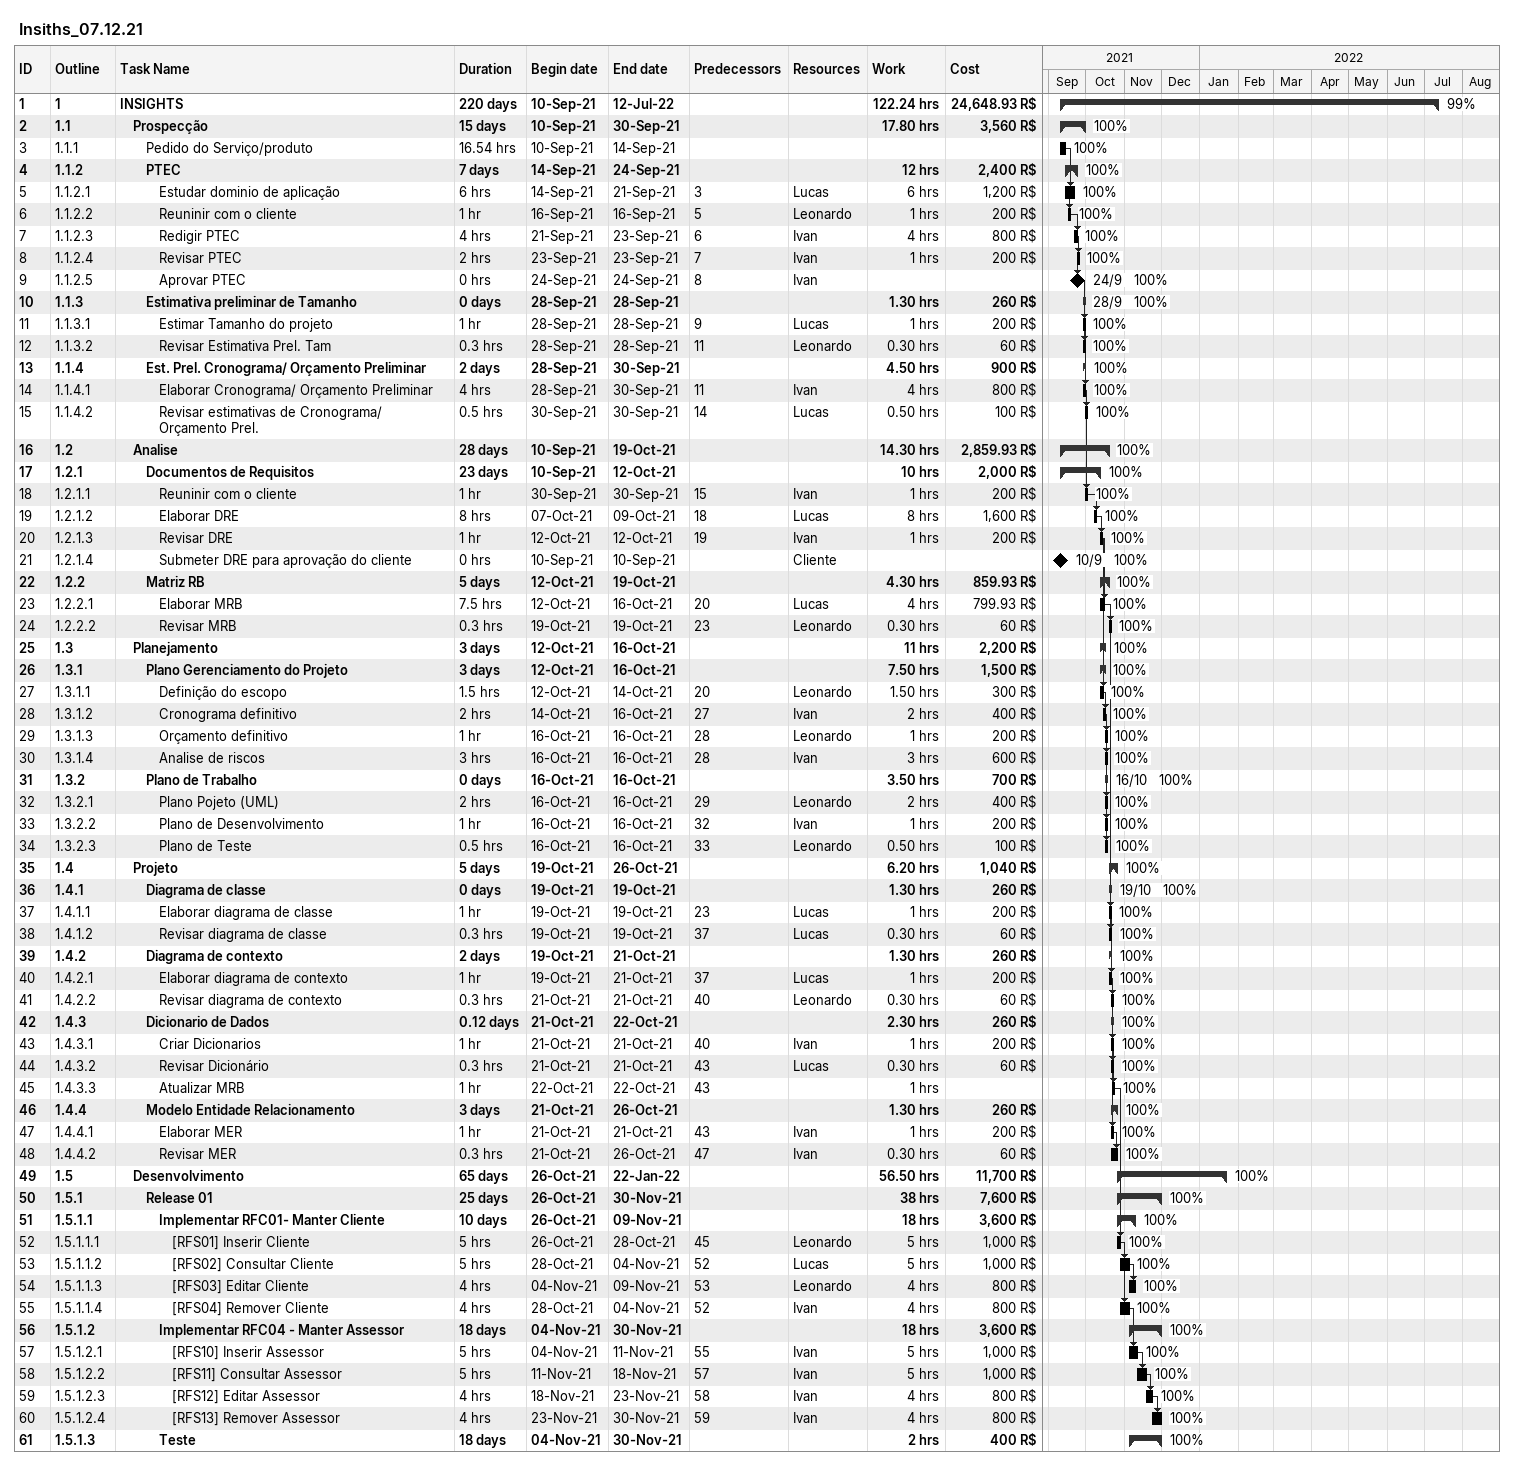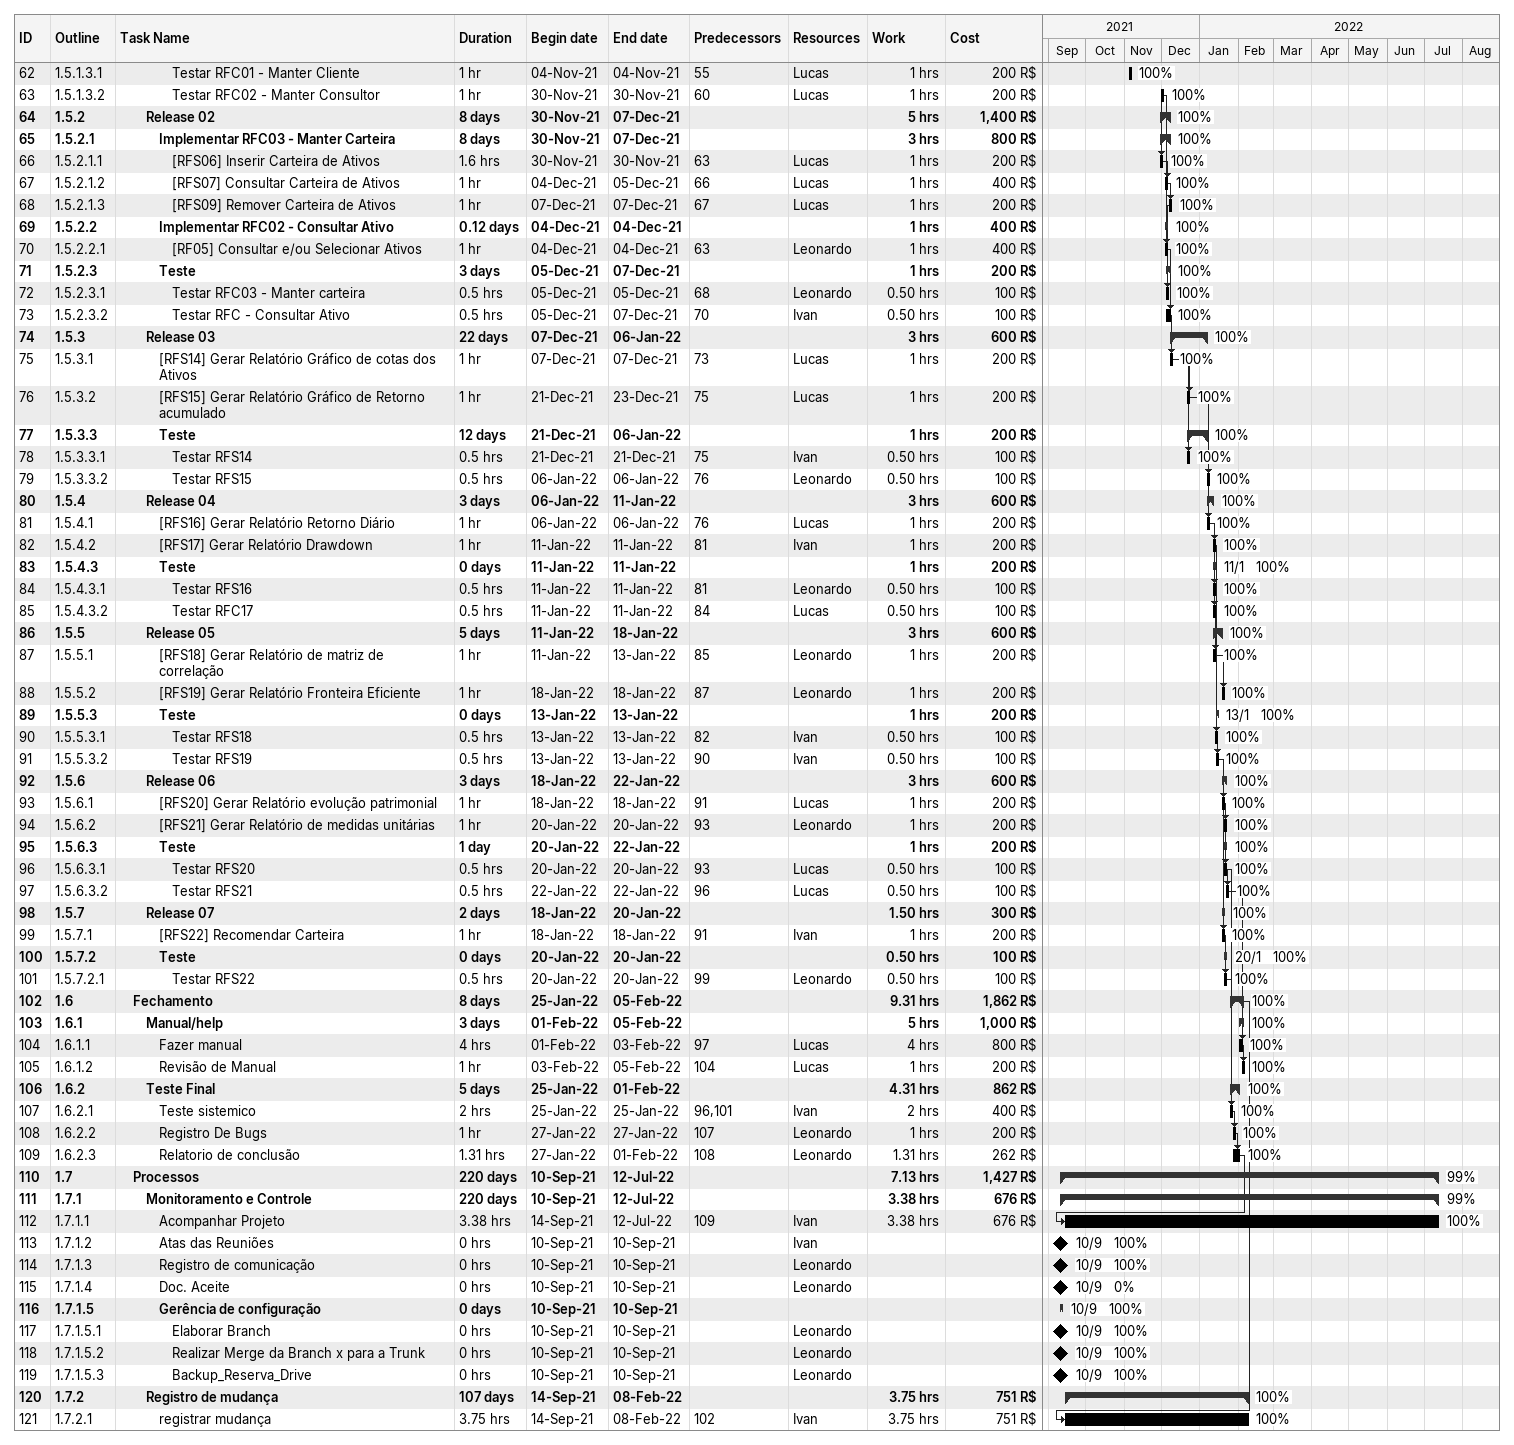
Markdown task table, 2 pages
Insiths_07.12.21

| ID | WBS | Task | Duration | Start | Finish | Predecessors | Resources | % complete | Work (h) | Cost (R$) |
|---|---|---|---|---|---|---|---|---|---|---|
| 1 | 1 | **INSIGHTS** | 220d | 2021-09-10 | 2022-07-12 |  |  | 99 | 122.24 | 24648.93 |
| 2 | 1.1 | **Prospecção** | 15d | 2021-09-10 | 2021-09-30 |  |  | 100 | 17.80 | 3560 |
| 3 | 1.1.1 | Pedido do Serviço/produto | 16.54h | 2021-09-10 | 2021-09-14 |  |  | 100 |  |  |
| 4 | 1.1.2 | **PTEC** | 7d | 2021-09-14 | 2021-09-24 |  |  | 100 | 12 | 2400 |
| 5 | 1.1.2.1 | Estudar dominio de aplicação | 6h | 2021-09-14 | 2021-09-21 | 3 | Lucas | 100 | 6 | 1200 |
| 6 | 1.1.2.2 | Reuninir com o cliente | 1h | 2021-09-16 | 2021-09-16 | 5 | Leonardo | 100 | 1 | 200 |
| 7 | 1.1.2.3 | Redigir PTEC | 4h | 2021-09-21 | 2021-09-23 | 6 | Ivan | 100 | 4 | 800 |
| 8 | 1.1.2.4 | Revisar PTEC | 2h | 2021-09-23 | 2021-09-23 | 7 | Ivan | 100 | 1 | 200 |
| 9 | 1.1.2.5 | Aprovar PTEC | 0h | 2021-09-24 | 2021-09-24 | 8 | Ivan | 100 |  |  |
| 10 | 1.1.3 | **Estimativa preliminar de Tamanho** | 0d | 2021-09-28 | 2021-09-28 |  |  | 100 | 1.30 | 260 |
| 11 | 1.1.3.1 | Estimar Tamanho do projeto | 1h | 2021-09-28 | 2021-09-28 | 9 | Lucas | 100 | 1 | 200 |
| 12 | 1.1.3.2 | Revisar Estimativa Prel. Tam | 0.3h | 2021-09-28 | 2021-09-28 | 11 | Leonardo | 100 | 0.30 | 60 |
| 13 | 1.1.4 | **Est. Prel. Cronograma/ Orçamento Preliminar** | 2d | 2021-09-28 | 2021-09-30 |  |  | 100 | 4.50 | 900 |
| 14 | 1.1.4.1 | Elaborar Cronograma/ Orçamento Preliminar | 4h | 2021-09-28 | 2021-09-30 | 11 | Ivan | 100 | 4 | 800 |
| 15 | 1.1.4.2 | Revisar estimativas de Cronograma/ Orçamento Prel. | 0.5h | 2021-09-30 | 2021-09-30 | 14 | Lucas | 100 | 0.50 | 100 |
| 16 | 1.2 | **Analise** | 28d | 2021-09-10 | 2021-10-19 |  |  | 100 | 14.30 | 2859.93 |
| 17 | 1.2.1 | **Documentos de Requisitos** | 23d | 2021-09-10 | 2021-10-12 |  |  | 100 | 10 | 2000 |
| 18 | 1.2.1.1 | Reuninir com o cliente | 1h | 2021-09-30 | 2021-09-30 | 15 | Ivan | 100 | 1 | 200 |
| 19 | 1.2.1.2 | Elaborar DRE | 8h | 2021-10-07 | 2021-10-09 | 18 | Lucas | 100 | 8 | 1600 |
| 20 | 1.2.1.3 | Revisar DRE | 1h | 2021-10-12 | 2021-10-12 | 19 | Ivan | 100 | 1 | 200 |
| 21 | 1.2.1.4 | Submeter DRE para aprovação do cliente | 0h | 2021-09-10 | 2021-09-10 |  | Cliente | 100 |  |  |
| 22 | 1.2.2 | **Matriz RB** | 5d | 2021-10-12 | 2021-10-19 |  |  | 100 | 4.30 | 859.93 |
| 23 | 1.2.2.1 | Elaborar MRB | 7.5h | 2021-10-12 | 2021-10-16 | 20 | Lucas | 100 | 4 | 799.93 |
| 24 | 1.2.2.2 | Revisar MRB | 0.3h | 2021-10-19 | 2021-10-19 | 23 | Leonardo | 100 | 0.30 | 60 |
| 25 | 1.3 | **Planejamento** | 3d | 2021-10-12 | 2021-10-16 |  |  | 100 | 11 | 2200 |
| 26 | 1.3.1 | **Plano Gerenciamento do Projeto** | 3d | 2021-10-12 | 2021-10-16 |  |  | 100 | 7.50 | 1500 |
| 27 | 1.3.1.1 | Definição do escopo | 1.5h | 2021-10-12 | 2021-10-14 | 20 | Leonardo | 100 | 1.50 | 300 |
| 28 | 1.3.1.2 | Cronograma definitivo | 2h | 2021-10-14 | 2021-10-16 | 27 | Ivan | 100 | 2 | 400 |
| 29 | 1.3.1.3 | Orçamento definitivo | 1h | 2021-10-16 | 2021-10-16 | 28 | Leonardo | 100 | 1 | 200 |
| 30 | 1.3.1.4 | Analise de riscos | 3h | 2021-10-16 | 2021-10-16 | 28 | Ivan | 100 | 3 | 600 |
| 31 | 1.3.2 | **Plano de Trabalho** | 0d | 2021-10-16 | 2021-10-16 |  |  | 100 | 3.50 | 700 |
| 32 | 1.3.2.1 | Plano Pojeto (UML) | 2h | 2021-10-16 | 2021-10-16 | 29 | Leonardo | 100 | 2 | 400 |
| 33 | 1.3.2.2 | Plano de Desenvolvimento | 1h | 2021-10-16 | 2021-10-16 | 32 | Ivan | 100 | 1 | 200 |
| 34 | 1.3.2.3 | Plano de Teste | 0.5h | 2021-10-16 | 2021-10-16 | 33 | Leonardo | 100 | 0.50 | 100 |
| 35 | 1.4 | **Projeto** | 5d | 2021-10-19 | 2021-10-26 |  |  | 100 | 6.20 | 1040 |
| 36 | 1.4.1 | **Diagrama de classe** | 0d | 2021-10-19 | 2021-10-19 |  |  | 100 | 1.30 | 260 |
| 37 | 1.4.1.1 | Elaborar diagrama de classe | 1h | 2021-10-19 | 2021-10-19 | 23 | Lucas | 100 | 1 | 200 |
| 38 | 1.4.1.2 | Revisar diagrama de classe | 0.3h | 2021-10-19 | 2021-10-19 | 37 | Lucas | 100 | 0.30 | 60 |
| 39 | 1.4.2 | **Diagrama de contexto** | 2d | 2021-10-19 | 2021-10-21 |  |  | 100 | 1.30 | 260 |
| 40 | 1.4.2.1 | Elaborar diagrama de contexto | 1h | 2021-10-19 | 2021-10-21 | 37 | Lucas | 100 | 1 | 200 |
| 41 | 1.4.2.2 | Revisar diagrama de contexto | 0.3h | 2021-10-21 | 2021-10-21 | 40 | Leonardo | 100 | 0.30 | 60 |
| 42 | 1.4.3 | **Dicionario de Dados** | 0.12d | 2021-10-21 | 2021-10-22 |  |  | 100 | 2.30 | 260 |
| 43 | 1.4.3.1 | Criar Dicionarios | 1h | 2021-10-21 | 2021-10-21 | 40 | Ivan | 100 | 1 | 200 |
| 44 | 1.4.3.2 | Revisar Dicionário | 0.3h | 2021-10-21 | 2021-10-21 | 43 | Lucas | 100 | 0.30 | 60 |
| 45 | 1.4.3.3 | Atualizar MRB | 1h | 2021-10-22 | 2021-10-22 | 43 |  | 100 | 1 |  |
| 46 | 1.4.4 | **Modelo Entidade Relacionamento** | 3d | 2021-10-21 | 2021-10-26 |  |  | 100 | 1.30 | 260 |
| 47 | 1.4.4.1 | Elaborar MER | 1h | 2021-10-21 | 2021-10-21 | 43 | Ivan | 100 | 1 | 200 |
| 48 | 1.4.4.2 | Revisar MER | 0.3h | 2021-10-21 | 2021-10-26 | 47 | Ivan | 100 | 0.30 | 60 |
| 49 | 1.5 | **Desenvolvimento** | 65d | 2021-10-26 | 2022-01-22 |  |  | 100 | 56.50 | 11700 |
| 50 | 1.5.1 | **Release 01** | 25d | 2021-10-26 | 2021-11-30 |  |  | 100 | 38 | 7600 |
| 51 | 1.5.1.1 | **Implementar RFC01- Manter Cliente** | 10d | 2021-10-26 | 2021-11-09 |  |  | 100 | 18 | 3600 |
| 52 | 1.5.1.1.1 | [RFS01] Inserir Cliente | 5h | 2021-10-26 | 2021-10-28 | 45 | Leonardo | 100 | 5 | 1000 |
| 53 | 1.5.1.1.2 | [RFS02] Consultar Cliente | 5h | 2021-10-28 | 2021-11-04 | 52 | Lucas | 100 | 5 | 1000 |
| 54 | 1.5.1.1.3 | [RFS03] Editar Cliente | 4h | 2021-11-04 | 2021-11-09 | 53 | Leonardo | 100 | 4 | 800 |
| 55 | 1.5.1.1.4 | [RFS04] Remover Cliente | 4h | 2021-10-28 | 2021-11-04 | 52 | Ivan | 100 | 4 | 800 |
| 56 | 1.5.1.2 | **Implementar RFC04 - Manter Assessor** | 18d | 2021-11-04 | 2021-11-30 |  |  | 100 | 18 | 3600 |
| 57 | 1.5.1.2.1 | [RFS10] Inserir Assessor | 5h | 2021-11-04 | 2021-11-11 | 55 | Ivan | 100 | 5 | 1000 |
| 58 | 1.5.1.2.2 | [RFS11] Consultar Assessor | 5h | 2021-11-11 | 2021-11-18 | 57 | Ivan | 100 | 5 | 1000 |
| 59 | 1.5.1.2.3 | [RFS12] Editar Assessor | 4h | 2021-11-18 | 2021-11-23 | 58 | Ivan | 100 | 4 | 800 |
| 60 | 1.5.1.2.4 | [RFS13] Remover Assessor | 4h | 2021-11-23 | 2021-11-30 | 59 | Ivan | 100 | 4 | 800 |
| 61 | 1.5.1.3 | **Teste** | 18d | 2021-11-04 | 2021-11-30 |  |  | 100 | 2 | 400 |
| 62 | 1.5.1.3.1 | Testar RFC01 - Manter Cliente | 1h | 2021-11-04 | 2021-11-04 | 55 | Lucas | 100 | 1 | 200 |
| 63 | 1.5.1.3.2 | Testar RFC02 - Manter Consultor | 1h | 2021-11-30 | 2021-11-30 | 60 | Lucas | 100 | 1 | 200 |
| 64 | 1.5.2 | **Release 02** | 8d | 2021-11-30 | 2021-12-07 |  |  | 100 | 5 | 1400 |
| 65 | 1.5.2.1 | **Implementar RFC03 - Manter Carteira** | 8d | 2021-11-30 | 2021-12-07 |  |  | 100 | 3 | 800 |
| 66 | 1.5.2.1.1 | [RFS06] Inserir Carteira de Ativos | 1.6h | 2021-11-30 | 2021-11-30 | 63 | Lucas | 100 | 1 | 200 |
| 67 | 1.5.2.1.2 | [RFS07] Consultar Carteira de Ativos | 1h | 2021-12-04 | 2021-12-05 | 66 | Lucas | 100 | 1 | 400 |
| 68 | 1.5.2.1.3 | [RFS09] Remover Carteira de Ativos | 1h | 2021-12-07 | 2021-12-07 | 67 | Lucas | 100 | 1 | 200 |
| 69 | 1.5.2.2 | **Implementar RFC02 - Consultar Ativo** | 0.12d | 2021-12-04 | 2021-12-04 |  |  | 100 | 1 | 400 |
| 70 | 1.5.2.2.1 | [RF05] Consultar e/ou Selecionar Ativos | 1h | 2021-12-04 | 2021-12-04 | 63 | Leonardo | 100 | 1 | 400 |
| 71 | 1.5.2.3 | **Teste** | 3d | 2021-12-05 | 2021-12-07 |  |  | 100 | 1 | 200 |
| 72 | 1.5.2.3.1 | Testar RFC03 - Manter carteira | 0.5h | 2021-12-05 | 2021-12-05 | 68 | Leonardo | 100 | 0.50 | 100 |
| 73 | 1.5.2.3.2 | Testar RFC - Consultar Ativo | 0.5h | 2021-12-05 | 2021-12-07 | 70 | Ivan | 100 | 0.50 | 100 |
| 74 | 1.5.3 | **Release 03** | 22d | 2021-12-07 | 2022-01-06 |  |  | 100 | 3 | 600 |
| 75 | 1.5.3.1 | [RFS14] Gerar Relatório Gráfico de cotas dos Ativos | 1h | 2021-12-07 | 2021-12-07 | 73 | Lucas | 100 | 1 | 200 |
| 76 | 1.5.3.2 | [RFS15] Gerar Relatório Gráfico de Retorno acumulado | 1h | 2021-12-21 | 2021-12-23 | 75 | Lucas | 100 | 1 | 200 |
| 77 | 1.5.3.3 | **Teste** | 12d | 2021-12-21 | 2022-01-06 |  |  | 100 | 1 | 200 |
| 78 | 1.5.3.3.1 | Testar RFS14 | 0.5h | 2021-12-21 | 2021-12-21 | 75 | Ivan | 100 | 0.50 | 100 |
| 79 | 1.5.3.3.2 | Testar RFS15 | 0.5h | 2022-01-06 | 2022-01-06 | 76 | Leonardo | 100 | 0.50 | 100 |
| 80 | 1.5.4 | **Release 04** | 3d | 2022-01-06 | 2022-01-11 |  |  | 100 | 3 | 600 |
| 81 | 1.5.4.1 | [RFS16] Gerar Relatório Retorno Diário | 1h | 2022-01-06 | 2022-01-06 | 76 | Lucas | 100 | 1 | 200 |
| 82 | 1.5.4.2 | [RFS17] Gerar Relatório Drawdown | 1h | 2022-01-11 | 2022-01-11 | 81 | Ivan | 100 | 1 | 200 |
| 83 | 1.5.4.3 | **Teste** | 0d | 2022-01-11 | 2022-01-11 |  |  | 100 | 1 | 200 |
| 84 | 1.5.4.3.1 | Testar RFS16 | 0.5h | 2022-01-11 | 2022-01-11 | 81 | Leonardo | 100 | 0.50 | 100 |
| 85 | 1.5.4.3.2 | Testar RFC17 | 0.5h | 2022-01-11 | 2022-01-11 | 84 | Lucas | 100 | 0.50 | 100 |
| 86 | 1.5.5 | **Release 05** | 5d | 2022-01-11 | 2022-01-18 |  |  | 100 | 3 | 600 |
| 87 | 1.5.5.1 | [RFS18] Gerar Relatório de matriz de correlação | 1h | 2022-01-11 | 2022-01-13 | 85 | Leonardo | 100 | 1 | 200 |
| 88 | 1.5.5.2 | [RFS19] Gerar Relatório Fronteira Eficiente | 1h | 2022-01-18 | 2022-01-18 | 87 | Leonardo | 100 | 1 | 200 |
| 89 | 1.5.5.3 | **Teste** | 0d | 2022-01-13 | 2022-01-13 |  |  | 100 | 1 | 200 |
| 90 | 1.5.5.3.1 | Testar RFS18 | 0.5h | 2022-01-13 | 2022-01-13 | 82 | Ivan | 100 | 0.50 | 100 |
| 91 | 1.5.5.3.2 | Testar RFS19 | 0.5h | 2022-01-13 | 2022-01-13 | 90 | Ivan | 100 | 0.50 | 100 |
| 92 | 1.5.6 | **Release 06** | 3d | 2022-01-18 | 2022-01-22 |  |  | 100 | 3 | 600 |
| 93 | 1.5.6.1 | [RFS20] Gerar Relatório evolução patrimonial | 1h | 2022-01-18 | 2022-01-18 | 91 | Lucas | 100 | 1 | 200 |
| 94 | 1.5.6.2 | [RFS21] Gerar Relatório de medidas unitárias | 1h | 2022-01-20 | 2022-01-20 | 93 | Leonardo | 100 | 1 | 200 |
| 95 | 1.5.6.3 | **Teste** | 1d | 2022-01-20 | 2022-01-22 |  |  | 100 | 1 | 200 |
| 96 | 1.5.6.3.1 | Testar RFS20 | 0.5h | 2022-01-20 | 2022-01-20 | 93 | Lucas | 100 | 0.50 | 100 |
| 97 | 1.5.6.3.2 | Testar RFS21 | 0.5h | 2022-01-22 | 2022-01-22 | 96 | Lucas | 100 | 0.50 | 100 |
| 98 | 1.5.7 | **Release 07** | 2d | 2022-01-18 | 2022-01-20 |  |  | 100 | 1.50 | 300 |
| 99 | 1.5.7.1 | [RFS22] Recomendar Carteira | 1h | 2022-01-18 | 2022-01-18 | 91 | Ivan | 100 | 1 | 200 |
| 100 | 1.5.7.2 | **Teste** | 0d | 2022-01-20 | 2022-01-20 |  |  | 100 | 0.50 | 100 |
| 101 | 1.5.7.2.1 | Testar RFS22 | 0.5h | 2022-01-20 | 2022-01-20 | 99 | Leonardo | 100 | 0.50 | 100 |
| 102 | 1.6 | **Fechamento** | 8d | 2022-01-25 | 2022-02-05 |  |  | 100 | 9.31 | 1862 |
| 103 | 1.6.1 | **Manual/help** | 3d | 2022-02-01 | 2022-02-05 |  |  | 100 | 5 | 1000 |
| 104 | 1.6.1.1 | Fazer manual | 4h | 2022-02-01 | 2022-02-03 | 97 | Lucas | 100 | 4 | 800 |
| 105 | 1.6.1.2 | Revisão de Manual | 1h | 2022-02-03 | 2022-02-05 | 104 | Lucas | 100 | 1 | 200 |
| 106 | 1.6.2 | **Teste Final** | 5d | 2022-01-25 | 2022-02-01 |  |  | 100 | 4.31 | 862 |
| 107 | 1.6.2.1 | Teste sistemico | 2h | 2022-01-25 | 2022-01-25 | 96, 101 | Ivan | 100 | 2 | 400 |
| 108 | 1.6.2.2 | Registro De Bugs | 1h | 2022-01-27 | 2022-01-27 | 107 | Leonardo | 100 | 1 | 200 |
| 109 | 1.6.2.3 | Relatorio de conclusão | 1.31h | 2022-01-27 | 2022-02-01 | 108 | Leonardo | 100 | 1.31 | 262 |
| 110 | 1.7 | **Processos** | 220d | 2021-09-10 | 2022-07-12 |  |  | 99 | 7.13 | 1427 |
| 111 | 1.7.1 | **Monitoramento e Controle** | 220d | 2021-09-10 | 2022-07-12 |  |  | 99 | 3.38 | 676 |
| 112 | 1.7.1.1 | Acompanhar Projeto | 3.38h | 2021-09-14 | 2022-07-12 | 109 | Ivan | 100 | 3.38 | 676 |
| 113 | 1.7.1.2 | Atas das Reuniões | 0h | 2021-09-10 | 2021-09-10 |  | Ivan | 100 |  |  |
| 114 | 1.7.1.3 | Registro de comunicação | 0h | 2021-09-10 | 2021-09-10 |  | Leonardo | 100 |  |  |
| 115 | 1.7.1.4 | Doc. Aceite | 0h | 2021-09-10 | 2021-09-10 |  | Leonardo | 0 |  |  |
| 116 | 1.7.1.5 | **Gerência de configuração** | 0d | 2021-09-10 | 2021-09-10 |  |  | 100 |  |  |
| 117 | 1.7.1.5.1 | Elaborar Branch | 0h | 2021-09-10 | 2021-09-10 |  | Leonardo | 100 |  |  |
| 118 | 1.7.1.5.2 | Realizar Merge da Branch x para a Trunk | 0h | 2021-09-10 | 2021-09-10 |  | Leonardo | 100 |  |  |
| 119 | 1.7.1.5.3 | Backup_Reserva_Drive | 0h | 2021-09-10 | 2021-09-10 |  | Leonardo | 100 |  |  |
| 120 | 1.7.2 | **Registro de mudança** | 107d | 2021-09-14 | 2022-02-08 |  |  | 100 | 3.75 | 751 |
| 121 | 1.7.2.1 | registrar mudança | 3.75h | 2021-09-14 | 2022-02-08 | 102 | Ivan | 100 | 3.75 | 751 |
